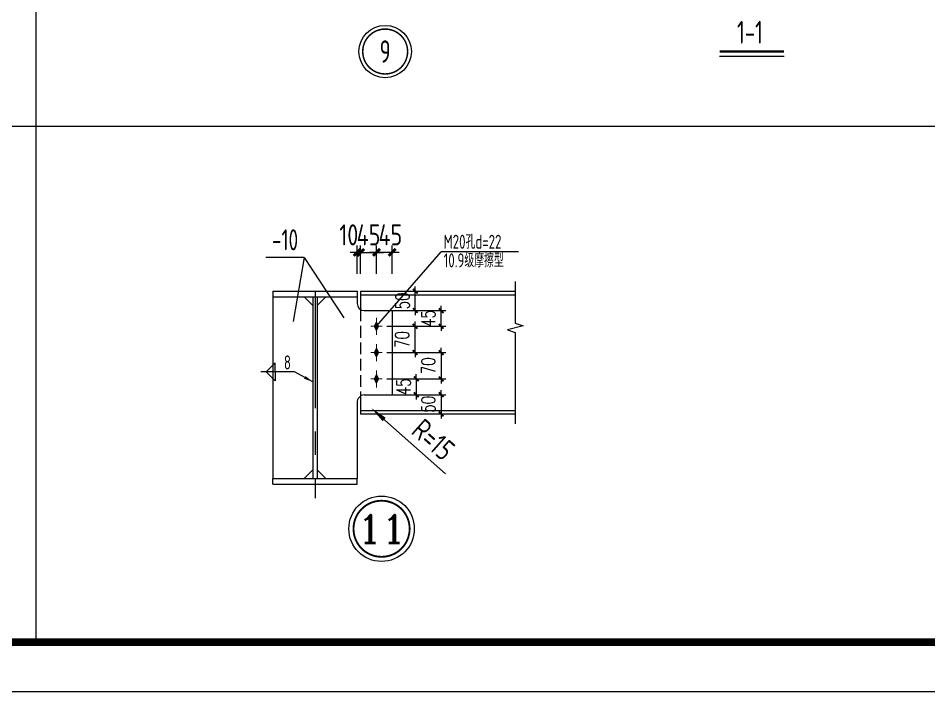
# Model space of a CAD drawing. Extents: x 180850 to 1399066, y 113487 to 334416.
# Drawn here: x 1360914 to 1380382, y 135864 to 150271 of the extents above; entities that cross this region are included whole.
import ezdxf
from ezdxf.enums import TextEntityAlignment as Align

# ---------------------------------------------------------------- set-up
doc = ezdxf.new("R2010")
doc.units = 0
doc.header["$LTSCALE"] = 1000
doc.linetypes.add('0$0$CENTERX2', pattern=[4, 2.5, -0.5, 0.5, -0.5])
doc.linetypes.add('DASH', pattern=[0.35, 0.25, -0.1])
for name, color, linetype in [('AXIS', 3, 'Continuous'), ('BOLT', 251, 'Continuous'), ('C 次梁CL', 4, 'Continuous'), ('DIM', 146, 'Continuous'), ('DOTE', 1, 'Continuous'), ('GL', 150, 'Continuous'), ('NUM', 7, 'Continuous'), ('PUB_TEXT', 7, 'Continuous'), ('PUB_TITLE', 4, 'Continuous'), ('PZ', 202, 'Continuous'), ('TEXT', 7, 'Continuous'), ('THIN', 7, 'Continuous'), ('WELD', 7, 'Continuous')]:
    doc.layers.add(name, color=color, linetype=linetype)
doc.layers.add('螺栓', color=15, linetype='Continuous', lineweight=18)
doc.styles.add('_TCH_DIM_T3', font='SIMPLEX', dxfattribs={"width": 0.705882, "bigfont": 'GBCBIG'})
doc.styles.add('COMPLEX', font='COMPLEX')
doc.styles.get("Standard").update_dxf_attribs({"font": 'gbenor.shx', "bigfont": 'gbcbig.shx'})
doc.styles.add('TSSD_Dimension', font='Tssdeng.shx', dxfattribs={"width": 0.8, "bigfont": 'hztxt.shx'})
doc.styles.add('TSSD_Label', font='tssdeng.shx', dxfattribs={"width": 0.7, "bigfont": 'hztxt.shx'})
doc.styles.add('TSSD_Norm', font='tssdeng.shx', dxfattribs={"bigfont": 'hztxt.shx'})
doc.styles.add('TSSD_Num', font='Tssdeng.shx', dxfattribs={"width": 0.7, "bigfont": 'hztxt.shx'})
doc.styles.add('标准字体', font='tssdeng.shx', dxfattribs={"width": 0.7, "bigfont": 'tssdchn.shx'})
doc.dimstyles.new('TCH_100_5', dxfattribs={"dimtxt": 297.5, "dimasz": 100, "dimexe": 100, "dimexo": 100, "dimgap": 126.25, "dimtad": 1, "dimdec": 0, "dimlfac": 0.2, "dimzin": 0, "dimdsep": 46, "dimtxsty": '_TCH_DIM_T3', "dimblk": 'ARCHTICK', "dimcen": 0.09, "dimclrd": 126, "dimclre": 126, "dimclrt": 7, "dimazin": 2, "dimtfac": 1, "dimtdec": 0, "dimtix": 1, "dimtmove": 2, "dimatfit": 3, "dimfxl": 1, "dimtolj": 1, "dimtzin": 0, "dimarcsym": 0})
doc.dimstyles.new('TSAN_20_150', dxfattribs={"dimtxt": 450, "dimasz": 150, "dimexe": 150, "dimexo": 375, "dimgap": 150, "dimtad": 2, "dimlfac": 0.133333, "dimzin": 0, "dimdsep": 46, "dimtxsty": 'TSSD_Dimension', "dimblk": 'CLOSEDBLANK', "dimblk1": 'CLOSEDBLANK', "dimblk2": 'CLOSEDBLANK', "dimcen": 0, "dimdle": 150, "dimclrt": 7, "dimadec": 0, "dimazin": 0, "dimtfac": 1, "dimtdec": 0, "dimtix": 1, "dimtmove": 2, "dimatfit": 3, "dimldrblk": 'CLOSEDBLANK', "dimfxl": 1, "dimtolj": 1, "dimtzin": 0, "dimarcsym": 0})
doc.dimstyles.new('TSSD_20_150', dxfattribs={"dimtxt": 450, "dimasz": 150, "dimexe": 150, "dimexo": 375, "dimgap": 150, "dimtad": 1, "dimdec": 0, "dimlfac": 0.133333, "dimzin": 0, "dimdsep": 46, "dimtxsty": 'TSSD_Dimension', "dimblk": 'ARCHTICK', "dimcen": 0, "dimdle": 150, "dimclrt": 7, "dimadec": 0, "dimazin": 0, "dimtfac": 1, "dimtdec": 0, "dimtix": 1, "dimtmove": 2, "dimatfit": 3, "dimfxl": 1, "dimtolj": 1, "dimtzin": 0, "dimarcsym": 0})
doc.dimstyles.new('TSSD_LEADER_STYLE_200.0', dxfattribs={"dimtxt": 0.18, "dimasz": 200, "dimexe": 0.18, "dimexo": 0.0625, "dimgap": 0.09, "dimtad": 0, "dimtih": 1, "dimtoh": 1, "dimdec": 4, "dimzin": 0, "dimdsep": 46, "dimtxsty": 'Standard', "dimcen": 0.09, "dimadec": 0, "dimazin": 0, "dimtfac": 1, "dimtdec": 4, "dimtofl": 0, "dimtmove": 0, "dimatfit": 3, "dimfxl": 1, "dimtolj": 1, "dimtzin": 0, "dimarcsym": 0})

# ---------------------------------------------------------------- blocks, each defined once
blk = doc.blocks.new('ts_idx2')
at = {"color": 0, "linetype": 'ByBlock', "lineweight": -2, "const_width": 0.0333}
blk.add_lwpolyline([(-0.5, 0, 1), (0.5, 0, 1)], format="xyb", close=True, dxfattribs=at)
at = {"color": 0, "linetype": 'ByBlock', "lineweight": -2}
blk.add_circle((0, 0), 0.583, dxfattribs=at)
at = {"color": 0, "linetype": 'ByBlock', "lineweight": -2, "style": 'TSSD_Num', "width": 0.7}
blk.add_attdef('A', text='', height=0.5, dxfattribs=at).set_placement((0, 0), align=Align.MIDDLE_CENTER)
blk = doc.blocks.new('_ClosedBlank')
at = {"color": 0}
blk.add_lwpolyline([(0, 0, 0, 0.658, 0), (-2.5, 0, 0.658, 0.658, 0)], format="xyseb", dxfattribs=at)
blk = doc.blocks.new('*D1714')
at = {"layer": 'AXIS', "color": 0, "lineweight": -2, "transparency": 16777216}
blk.add_line((1370052, 140524), (1368571, 141836), dxfattribs=at)
at = {"layer": 'Defpoints', "color": 0, "transparency": 16777216}
for p in [(1368331, 142049), (1368459, 141936)]:
    blk.add_point(p, dxfattribs=at)
at = {"layer": 'AXIS', "color": 0, "lineweight": -2, "transparency": 16777216, "xscale": 150, "yscale": 150, "zscale": 150, "rotation": 138.4728410398027}
blk.add_blockref('_ClosedBlank', (1368459, 141936), dxfattribs=at)
at = {"layer": 'AXIS', "color": 7, "transparency": 16777216, "insert": (1369790, 141258), "char_height": 450, "attachment_point": 5, "rotation": 318.4728, "style": 'TSSD_Dimension'}
blk.add_mtext('\\A1;R=15', dxfattribs=at)
blk = doc.blocks.new('高强螺栓')
at = {"layer": '螺栓'}
for p, q in [((16, 0), (-16, 0)), ((0, 24), (0, -24))]:
    blk.add_line(p, q, dxfattribs=at)
blk.add_solid([(-8, 0), (0, 16), (0, -16), (8, 0)], dxfattribs=at)
blk = doc.blocks.new('_ArchTick')
at = {"color": 0, "linetype": 'ByBlock', "const_width": 0.4}
blk.add_lwpolyline([(-0.5, -0.5), (0.5, 0.5)], dxfattribs=at)
blk = doc.blocks.new('*D1715')
at = {"layer": 'Defpoints', "color": 0, "transparency": 16777216}
for p in [(1368573, 145262), (1368573, 144431), (1368911, 144431)]:
    blk.add_point(p, dxfattribs=at)
at = {"layer": 'DIM', "color": 0, "lineweight": -2, "transparency": 16777216}
for p, q in [((1369061, 145262), (1368423, 145262)), ((1368573, 144806), (1368573, 145412)), ((1368911, 144806), (1368911, 145412))]:
    blk.add_line(p, q, dxfattribs=at)
at = {"layer": 'DIM', "color": 0, "lineweight": -2, "transparency": 16777216, "xscale": 150, "yscale": 150, "zscale": 150, "rotation": 180}
blk.add_blockref('_ArchTick', (1368573, 145262), dxfattribs=at)
at = {"layer": 'DIM', "color": 0, "lineweight": -2, "transparency": 16777216, "xscale": 150, "yscale": 150, "zscale": 150}
blk.add_blockref('_ArchTick', (1368911, 145262), dxfattribs=at)
at = {"layer": 'DIM', "color": 7, "transparency": 16777216, "insert": (1368871, 145638), "char_height": 450, "attachment_point": 5, "style": 'TSSD_Dimension'}
blk.add_mtext('\\A1;45', dxfattribs=at)
blk = doc.blocks.new('*D1716')
at = {"layer": 'Defpoints', "color": 0, "transparency": 16777216}
for p in [(1368161, 145262), (1368161, 144431), (1368236, 144431)]:
    blk.add_point(p, dxfattribs=at)
at = {"layer": 'DIM', "color": 0, "lineweight": -2, "transparency": 16777216}
for p, q in [((1368161, 145262), (1368011, 145262)), ((1368161, 144806), (1368161, 145412)), ((1368236, 145262), (1368161, 145262)), ((1368236, 144806), (1368236, 145412)), ((1368236, 145262), (1368386, 145262))]:
    blk.add_line(p, q, dxfattribs=at)
at = {"layer": 'DIM', "color": 0, "lineweight": -2, "transparency": 16777216, "xscale": 150, "yscale": 150, "zscale": 150}
blk.add_blockref('_ArchTick', (1368161, 145262), dxfattribs=at)
at = {"layer": 'DIM', "color": 0, "lineweight": -2, "transparency": 16777216, "xscale": 150, "yscale": 150, "zscale": 150, "rotation": 180}
blk.add_blockref('_ArchTick', (1368236, 145262), dxfattribs=at)
at = {"layer": 'DIM', "color": 7, "transparency": 16777216, "insert": (1367982, 145637), "char_height": 450, "attachment_point": 5, "style": 'TSSD_Dimension'}
blk.add_mtext('\\A1;10', dxfattribs=at)
blk = doc.blocks.new('*D1717')
at = {"layer": 'Defpoints', "color": 0, "transparency": 16777216}
for p in [(1368573, 145262), (1368236, 144431), (1368573, 144431)]:
    blk.add_point(p, dxfattribs=at)
at = {"layer": 'DIM', "color": 0, "lineweight": -2, "transparency": 16777216}
for p, q in [((1368236, 145262), (1368086, 145262)), ((1368236, 144806), (1368236, 145412)), ((1368236, 145262), (1368573, 145262)), ((1368573, 144806), (1368573, 145412)), ((1368573, 145262), (1368723, 145262))]:
    blk.add_line(p, q, dxfattribs=at)
at = {"layer": 'DIM', "color": 0, "lineweight": -2, "transparency": 16777216, "xscale": 150, "yscale": 150, "zscale": 150}
blk.add_blockref('_ArchTick', (1368236, 145262), dxfattribs=at)
at = {"layer": 'DIM', "color": 0, "lineweight": -2, "transparency": 16777216, "xscale": 150, "yscale": 150, "zscale": 150, "rotation": 180}
blk.add_blockref('_ArchTick', (1368573, 145262), dxfattribs=at)
at = {"layer": 'DIM', "color": 7, "transparency": 16777216, "insert": (1368404, 145637), "char_height": 450, "attachment_point": 5, "style": 'TSSD_Dimension'}
blk.add_mtext('\\A1;45', dxfattribs=at)
blk = doc.blocks.new('*D1695')
at = {"layer": 'AXIS', "color": 126, "linetype": 'ByBlock', "lineweight": -2, "transparency": 16777216}
for p, q in [((1368793, 143681), (1369498, 143681)), ((1369398, 143681), (1369398, 143781)), ((1369398, 143118), (1369398, 143681)), ((1368793, 143118), (1369498, 143118)), ((1369398, 143118), (1369398, 143018))]:
    blk.add_line(p, q, dxfattribs=at)
at = {"layer": 'Defpoints', "color": 0, "linetype": 'ByBlock', "transparency": 16777216}
for p in [(1368693, 143681), (1369398, 143681), (1368693, 143118)]:
    blk.add_point(p, dxfattribs=at)
at = {"layer": 'AXIS', "color": 126, "linetype": 'ByBlock', "lineweight": -2, "transparency": 16777216, "xscale": 100, "yscale": 100, "zscale": 100}
for p, rotation in [((1369398, 143681), 270), ((1369398, 143118), 90)]:
    blk.add_blockref('_ArchTick', p, dxfattribs=dict(at, rotation=rotation))
at = {"layer": 'AXIS', "color": 7, "linetype": 'ByBlock', "transparency": 16777216, "insert": (1369123, 143399), "char_height": 297.5, "attachment_point": 5, "rotation": 90, "style": '_TCH_DIM_T3'}
blk.add_mtext('\\A1;70', dxfattribs=at)
blk = doc.blocks.new('*D1696')
at = {"layer": 'AXIS', "color": 126, "linetype": 'ByBlock', "lineweight": -2, "transparency": 16777216}
for p, q in [((1369957, 144018), (1369957, 144118)), ((1368763, 144018), (1370057, 144018)), ((1369957, 143681), (1369957, 144018)), ((1368793, 143681), (1370057, 143681)), ((1369957, 143681), (1369957, 143581))]:
    blk.add_line(p, q, dxfattribs=at)
at = {"layer": 'Defpoints', "color": 0, "linetype": 'ByBlock', "transparency": 16777216}
for p in [(1368663, 144018), (1369957, 144018), (1368693, 143681)]:
    blk.add_point(p, dxfattribs=at)
at = {"layer": 'AXIS', "color": 126, "linetype": 'ByBlock', "lineweight": -2, "transparency": 16777216, "xscale": 100, "yscale": 100, "zscale": 100}
for p, rotation in [((1369957, 144018), 270), ((1369957, 143681), 90)]:
    blk.add_blockref('_ArchTick', p, dxfattribs=dict(at, rotation=rotation))
at = {"layer": 'AXIS', "color": 7, "linetype": 'ByBlock', "transparency": 16777216, "insert": (1369682, 143849), "char_height": 297.5, "attachment_point": 5, "rotation": 90, "style": '_TCH_DIM_T3'}
blk.add_mtext('\\A1;45', dxfattribs=at)
blk = doc.blocks.new('*D1697')
at = {"layer": 'AXIS', "color": 126, "linetype": 'ByBlock', "lineweight": -2, "transparency": 16777216}
for p, q in [((1369404, 144431), (1369404, 144531)), ((1368759, 144431), (1369504, 144431)), ((1369404, 144018), (1369404, 144431)), ((1368769, 144018), (1369504, 144018)), ((1369404, 144018), (1369404, 143918))]:
    blk.add_line(p, q, dxfattribs=at)
at = {"layer": 'Defpoints', "color": 0, "linetype": 'ByBlock', "transparency": 16777216}
for p in [(1368659, 144431), (1369404, 144431), (1368669, 144018)]:
    blk.add_point(p, dxfattribs=at)
at = {"layer": 'AXIS', "color": 126, "linetype": 'ByBlock', "lineweight": -2, "transparency": 16777216, "xscale": 100, "yscale": 100, "zscale": 100}
for p, rotation in [((1369404, 144431), 270), ((1369404, 144018), 90)]:
    blk.add_blockref('_ArchTick', p, dxfattribs=dict(at, rotation=rotation))
at = {"layer": 'AXIS', "color": 7, "linetype": 'ByBlock', "transparency": 16777216, "insert": (1369129, 144224), "char_height": 297.5, "attachment_point": 5, "rotation": 90, "style": '_TCH_DIM_T3'}
blk.add_mtext('\\A1;50', dxfattribs=at)
blk = doc.blocks.new('*D1698')
at = {"layer": 'AXIS', "color": 126, "linetype": 'ByBlock', "lineweight": -2, "transparency": 16777216}
for p, q in [((1368793, 143118), (1370057, 143118)), ((1369957, 143118), (1369957, 143218)), ((1369957, 143118), (1369957, 142556)), ((1368793, 142556), (1370057, 142556)), ((1369957, 142556), (1369957, 142456))]:
    blk.add_line(p, q, dxfattribs=at)
at = {"layer": 'Defpoints', "color": 0, "linetype": 'ByBlock', "transparency": 16777216}
for p in [(1368693, 143118), (1368693, 142556), (1369957, 142556)]:
    blk.add_point(p, dxfattribs=at)
at = {"layer": 'AXIS', "color": 126, "linetype": 'ByBlock', "lineweight": -2, "transparency": 16777216, "xscale": 100, "yscale": 100, "zscale": 100}
for p, rotation in [((1369957, 143118), 270), ((1369957, 142556), 90)]:
    blk.add_blockref('_ArchTick', p, dxfattribs=dict(at, rotation=rotation))
at = {"layer": 'AXIS', "color": 7, "linetype": 'ByBlock', "transparency": 16777216, "insert": (1369682, 142837), "char_height": 297.5, "attachment_point": 5, "rotation": 90, "style": '_TCH_DIM_T3'}
blk.add_mtext('\\A1;70', dxfattribs=at)
blk = doc.blocks.new('*D1699')
at = {"layer": 'AXIS', "color": 126, "linetype": 'ByBlock', "lineweight": -2, "transparency": 16777216}
for p, q in [((1368793, 142556), (1369525, 142556)), ((1369425, 142556), (1369425, 142656)), ((1369425, 142556), (1369425, 142218)), ((1368763, 142218), (1369525, 142218)), ((1369425, 142218), (1369425, 142118))]:
    blk.add_line(p, q, dxfattribs=at)
at = {"layer": 'Defpoints', "color": 0, "linetype": 'ByBlock', "transparency": 16777216}
for p in [(1368693, 142556), (1368663, 142218), (1369425, 142218)]:
    blk.add_point(p, dxfattribs=at)
at = {"layer": 'AXIS', "color": 126, "linetype": 'ByBlock', "lineweight": -2, "transparency": 16777216, "xscale": 100, "yscale": 100, "zscale": 100}
for p, rotation in [((1369425, 142556), 270), ((1369425, 142218), 90)]:
    blk.add_blockref('_ArchTick', p, dxfattribs=dict(at, rotation=rotation))
at = {"layer": 'AXIS', "color": 7, "linetype": 'ByBlock', "transparency": 16777216, "insert": (1369150, 142387), "char_height": 297.5, "attachment_point": 5, "rotation": 90, "style": '_TCH_DIM_T3'}
blk.add_mtext('\\A1;45', dxfattribs=at)
blk = doc.blocks.new('*D1700')
at = {"layer": 'AXIS', "color": 126, "linetype": 'ByBlock', "lineweight": -2, "transparency": 16777216}
for p, q in [((1369957, 142218), (1369957, 142318)), ((1368769, 142218), (1370057, 142218)), ((1369957, 142218), (1369957, 141806)), ((1368759, 141806), (1370057, 141806)), ((1369957, 141806), (1369957, 141706))]:
    blk.add_line(p, q, dxfattribs=at)
at = {"layer": 'Defpoints', "color": 0, "linetype": 'ByBlock', "transparency": 16777216}
for p in [(1368669, 142218), (1368659, 141806), (1369957, 141806)]:
    blk.add_point(p, dxfattribs=at)
at = {"layer": 'AXIS', "color": 126, "linetype": 'ByBlock', "lineweight": -2, "transparency": 16777216, "xscale": 100, "yscale": 100, "zscale": 100}
for p, rotation in [((1369957, 142218), 270), ((1369957, 141806), 90)]:
    blk.add_blockref('_ArchTick', p, dxfattribs=dict(at, rotation=rotation))
at = {"layer": 'AXIS', "color": 7, "linetype": 'ByBlock', "transparency": 16777216, "insert": (1369682, 142012), "char_height": 297.5, "attachment_point": 5, "rotation": 90, "style": '_TCH_DIM_T3'}
blk.add_mtext('\\A1;50', dxfattribs=at)
blk = doc.blocks.new('_WELD004')
at = {"color": 0, "linetype": 'ByBlock'}
for p, q in [((0, 1), (1, 0)), ((0, 0), (0, 1))]:
    blk.add_line(p, q, dxfattribs=at)

msp = doc.modelspace()

# ---------------------------------------------------------------- linework, layer by layer
at = {"layer": 'AXIS'}
for p, q in [((1361290.44, 158506.47), (1361290.44, 147959.33)), ((1336124.67, 147959.33), (1390581.03, 147959.33)), ((1361290.44, 147959.33), (1361290.44, 136924.47)), ((1371608.99, 145274.07), (1369960.39, 145270.59))]:
    msp.add_line(p, q, dxfattribs=at)
at = {"layer": 'C 次梁CL'}
for p, q in [((1368235.56, 144430.61), (1371542.48, 144430.61)), ((1368235.56, 144430.61), (1368235.56, 144038.2)), ((1368235.56, 144355.61), (1371542.48, 144355.61)), ((1368235.56, 142190.05), (1368235.56, 141801.86)), ((1368235.56, 141880.61), (1371542.48, 141880.61)), ((1368235.56, 141805.61), (1371542.48, 141805.61))]:
    msp.add_line(p, q, dxfattribs=at)
at = {"layer": 'C 次梁CL', "linetype": 'DASH'}
msp.add_line((1368235.56, 144038.2), (1368235.56, 142190.05), dxfattribs=at)
at = {"layer": 'C 次梁CL'}
msp.add_lwpolyline([(1371542.48, 144640.61), (1371542.48, 143747.05), (1371707.48, 143694.55), (1371377.48, 143604.55), (1371542.48, 143552.05), (1371542.48, 141595.61)], dxfattribs=at)
at = {"layer": 'DOTE', "color": 8, "linetype": '0$0$CENTERX2'}
msp.add_line((1367260.56, 144430.61), (1367260.56, 140005.61), dxfattribs=at)
at = {"layer": 'GL'}
for p, q in [((1366360.56, 144430.61), (1366360.56, 144310.61)), ((1366360.56, 144430.61), (1368160.56, 144430.61)), ((1366360.56, 144310.61), (1368160.56, 144310.61)), ((1367215.56, 144310.61), (1367215.56, 140425.61)), ((1367305.56, 144310.61), (1367305.56, 140425.61)), ((1368160.56, 144430.61), (1368160.56, 144310.61)), ((1366360.56, 140305.61), (1366360.56, 140425.61)), ((1366360.56, 140425.61), (1368160.56, 140425.61)), ((1368160.56, 140305.61), (1368160.56, 140425.61)), ((1366360.56, 140305.61), (1368160.56, 140305.61))]:
    msp.add_line(p, q, dxfattribs=at)
at = {"layer": 'NUM', "const_width": 50}
msp.add_lwpolyline([(1375909.21, 149558.32), (1377287.67, 149558.32)], dxfattribs=at)
at = {"layer": 'NUM'}
msp.add_lwpolyline([(1375909.21, 149458.32), (1377287.67, 149458.32)], dxfattribs=at)
at = {"layer": 'PUB_TITLE'}
msp.add_lwpolyline([(1287615.87, 198863.75), (1399065.87, 198863.81), (1399065.87, 135863.88), (1287615.87, 135863.81)], close=True, dxfattribs=at)
at = {"layer": 'PUB_TITLE', "const_width": 159.09}
msp.add_lwpolyline([(1290267.38, 136924.42), (1290267.38, 197803.14), (1398005.26, 197803.21), (1398005.26, 136924.48)], close=True, dxfattribs=at)
at = {"layer": 'PZ'}
for p, q in [((1366360.56, 144310.61), (1366360.56, 140425.61)), ((1367028.06, 144310.61), (1367215.56, 144123.11)), ((1367493.06, 144310.61), (1367305.56, 144123.11)), ((1368160.56, 144310.61), (1368160.56, 144168.1)), ((1368310.56, 144018.11), (1368910.56, 144018.11)), ((1368910.56, 144018.11), (1368910.56, 142218.11)), ((1368310.56, 142218.11), (1368910.56, 142218.11)), ((1368160.56, 142051.81), (1368160.56, 140425.61)), ((1367028.06, 140425.61), (1367215.56, 140613.11)), ((1367493.06, 140425.61), (1367305.56, 140613.11))]:
    msp.add_line(p, q, dxfattribs=at)
for centre, radius, start, end in [((1368310.56, 144168.11), 150, 180, 270), ((1368331.18, 142048.71), 170.65, 96.939331, 181.042495)]:
    msp.add_arc(centre, radius, start, end, dxfattribs=at)
at = {"layer": 'TEXT', "color": 3}
for p, q in [((1368573.06, 143680.61), (1369960.39, 145270.59)), ((1367026.44, 145156.23), (1366205.39, 145156.23)), ((1367026.44, 145156.23), (1366795.06, 143780.72)), ((1367026.44, 145156.23), (1367878, 143864.36))]:
    msp.add_line(p, q, dxfattribs=at)
at = {"layer": 'WELD'}
msp.add_line((1366822.44, 142708.93), (1366101.83, 142708.93), dxfattribs=at)

# ---------------------------------------------------------------- block references
at = {"layer": 'BOLT', "xscale": 7.500000000000003, "yscale": 7.500000000000003, "zscale": 7.500000000000003}
for p in [(1368573.06, 143680.61), (1368573.06, 143118.11), (1368573.06, 142555.61)]:
    msp.add_blockref('高强螺栓', p, dxfattribs=at)
at = {"layer": 'DIM'}
ref = msp.add_blockref('ts_idx2', (1368682.86, 139350.63), dxfattribs=dict(at, xscale=1200, yscale=1200, zscale=1200))
ref.add_attrib('9', '11', dxfattribs={"layer": 'THIN', "height": 600, "style": 'COMPLEX'}).set_placement((1368682.86, 139350.63), align=Align.MIDDLE_CENTER)
at = {"layer": 'THIN'}
ref = msp.add_blockref('ts_idx2', (1368759.96, 149558.65), dxfattribs=dict(at, xscale=960, yscale=960, zscale=960))
ref.add_attrib('1', '9', dxfattribs={"height": 480, "style": 'TSSD_Num', "width": 0.7}).set_placement((1368759.96, 149558.65), align=Align.MIDDLE_CENTER)
at = {"layer": 'WELD', "xscale": -192, "yscale": 192, "zscale": 192}
msp.add_blockref('_WELD004', (1366407.4, 142708.93), dxfattribs=at)
at = {"layer": 'WELD', "xscale": 192, "yscale": 192, "zscale": 192, "rotation": 180}
msp.add_blockref('_WELD004', (1366407.4, 142708.93), dxfattribs=at)

# ---------------------------------------------------------------- texts
at = {"layer": 'PUB_TEXT', "style": '标准字体', "width": 0.7}
msp.add_text('1-1', height=490, dxfattribs=at).set_placement((1376283.32, 149725.97))
at = {"layer": 'TEXT', "width": 0.7}
for s, height, style, p in [('-10', 450, '标准字体', (1366338.91, 145306.48)), ('M20孔d=22 ', 300, 'TSSD_Norm', (1370008.86, 145339.37)), ('10.9级摩擦型 ', 300, 'TSSD_Norm', (1370009.53, 144941.7)), ('8', 300, 'TSSD_Label', (1366594.14, 142758.93))]:
    msp.add_text(s, height=height, dxfattribs=dict(at, style=style)).set_placement(p)

# ---------------------------------------------------------------- dimensions: what is measured, and where the dimension line sits
at = {"layer": 'AXIS', "linetype": 'ByBlock'}
for base, p1, p2, angle, text, picture, middle in [((1369404.03, 144430.61), (1368669.4, 144018.11), (1368659.06, 144430.61), 90, '50', '*D1697', (1369129.03, 144224.36)), ((1369957.24, 144018.11), (1368693.06, 143680.61), (1368663.06, 144018.11), 90, '45', '*D1696', (1369682.24, 143849.36)), ((1369397.68, 143680.61), (1368693.06, 143118.11), (1368693.06, 143680.61), 90, '70', '*D1695', (1369122.68, 143399.36)), ((1369957.24, 142555.61), (1368693.06, 143118.11), (1368693.06, 142555.61), 270, '70', '*D1698', (1369682.24, 142836.86)), ((1369425.15, 142218.11), (1368693.06, 142555.61), (1368663.06, 142218.11), 270, '45', '*D1699', (1369150.15, 142386.86)), ((1369957.24, 141805.61), (1368669.4, 142218.11), (1368659.06, 141805.61), 270, '50', '*D1700', (1369682.24, 142011.86))]:
    dim = msp.add_linear_dim(base=base, p1=p1, p2=p2, angle=angle, text=text, dimstyle='TCH_100_5', dxfattribs=at)
    dim.commit()
    dim.dimension.update_dxf_attribs({"geometry": picture, "text_midpoint": middle})
at = {"layer": 'AXIS'}
dim = msp.add_radius_dim(center=(1368331.18, 142048.71), mpoint=(1368458.93, 141935.58), text='R=15', dimstyle='TSAN_20_150', override={"dimdec": 0, "dimtix": 0, "dimtofl": 0, "dimtmove": 1}, dxfattribs=at)
dim.commit()
dim.dimension.update_dxf_attribs({"geometry": '*D1714', "text_midpoint": (1369541.04, 140977.29), "dimtype": 164})
at = {"layer": 'DIM'}
dim = msp.add_linear_dim(base=(1368160.56, 145262.17), p1=(1368235.56, 144430.61), p2=(1368160.56, 144430.61), dimstyle='TSSD_20_150', dxfattribs=at)
dim.commit()
dim.dimension.update_dxf_attribs({"geometry": '*D1716', "text_midpoint": (1367981.64, 145637.17), "dimtype": 160})
dim = msp.add_linear_dim(base=(1368573.06, 145262.17), p1=(1368235.56, 144430.61), p2=(1368573.06, 144430.61), dimstyle='TSSD_20_150', dxfattribs=at)
dim.commit()
dim.dimension.update_dxf_attribs({"geometry": '*D1717', "text_midpoint": (1368404.31, 145637.17)})
dim = msp.add_linear_dim(base=(1368573.06, 145262.17), p1=(1368910.56, 144430.61), p2=(1368573.06, 144430.61), angle=180, dimstyle='TSSD_20_150', dxfattribs=at)
dim.commit()
dim.dimension.update_dxf_attribs({"geometry": '*D1715', "text_midpoint": (1368871.44, 145638.33), "dimtype": 160})

# ---------------------------------------------------------------- leaders
at = {"layer": 'WELD'}
msp.add_leader([(1367215.56, 142491.38), (1366822.44, 142708.93)], dimstyle='TSSD_LEADER_STYLE_200.0', dxfattribs=at)

doc.saveas('drawing.dxf')
